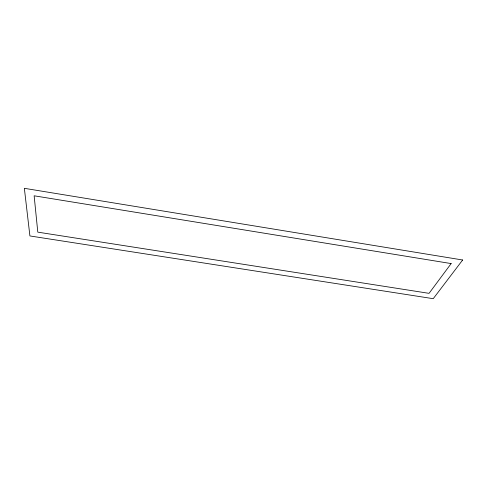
<?xml version="1.0" encoding="UTF-8"?>
<svg xmlns="http://www.w3.org/2000/svg" width="487" height="487" viewBox="0 0 487 487"><rect width="100%" height="100%" fill="white"/><g stroke="black" fill="none" stroke-linecap="round" stroke-linejoin="round"><path stroke-width="0.73" d="M451.157 263.577L429.053 293.344L37.797 232.147L34.139 195.792L451.157 263.577M462.65 259.997L433.235 298.683L29.908 235.945L24.35 188.317L462.65 259.997"/></g></svg>
